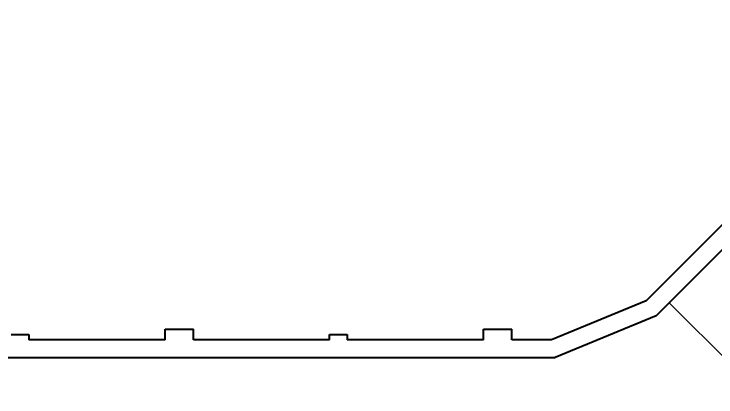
# Model space of a CAD drawing. Header units: metres. Extents: x 1807 to 3745, y 842 to 1968.
# Drawn here: x 3212.66 to 3252.34, y 1436.98 to 1458.6 of the extents above; entities that cross this region are included whole.
import ezdxf

# ---------------------------------------------------------------- set-up
doc = ezdxf.new("R2010")
doc.units = ezdxf.units.M
doc.header["$MEASUREMENT"] = 0
doc.layers.add('Level 1', color=7, linetype='Continuous', lineweight=0)

msp = doc.modelspace()

# ---------------------------------------------------------------- linework, layer by layer
at = {"layer": 'Level 1', "color": 7, "linetype": 'Continuous', "lineweight": 40}
for p, q in [((3248.402, 1442.417), (3264.586, 1458.6)), ((3248.969, 1441.569), (3265, 1457.6)), ((3248.402, 1442.417), (3243.051, 1440.2)), ((3248.969, 1441.569), (3243.25, 1439.2)), ((3221.2, 1440.8), (3222.8, 1440.8)), ((3221.2, 1440.2), (3221.2, 1440.8)), ((3222.8, 1440.2), (3222.8, 1440.8)), ((3239.2, 1440.8), (3240.8, 1440.8)), ((3239.2, 1440.2), (3239.2, 1440.8)), ((3240.8, 1440.2), (3240.8, 1440.8)), ((3212.5, 1440.5), (3213.5, 1440.5)), ((3213.5, 1440.5), (3213.5, 1440.2)), ((3230.5, 1440.2), (3230.5, 1440.5)), ((3230.5, 1440.5), (3231.5, 1440.5)), ((3231.5, 1440.5), (3231.5, 1440.2)), ((3221.2, 1440.2), (3213.5, 1440.2)), ((3230.5, 1440.2), (3222.8, 1440.2)), ((3239.2, 1440.2), (3231.5, 1440.2)), ((3243.051, 1440.2), (3240.8, 1440.2)), ((3166.463, 1439.2), (3243.25, 1439.2)), ((3166.463, 1439.2), (3243.25, 1439.2))]:
    msp.add_line(p, q, dxfattribs=at)
at = {"layer": 'Level 1', "color": 7, "linetype": 'Continuous', "lineweight": 13}
for p, q in [((3265, 1457.6), (3248.969, 1441.569)), ((3249.7, 1442.3), (3257.717, 1434.283)), ((3243.25, 1439.2), (3248.969, 1441.569)), ((2672.7, 1439.2), (3243.25, 1439.2))]:
    msp.add_line(p, q, dxfattribs=at)

doc.saveas('drawing.dxf')
